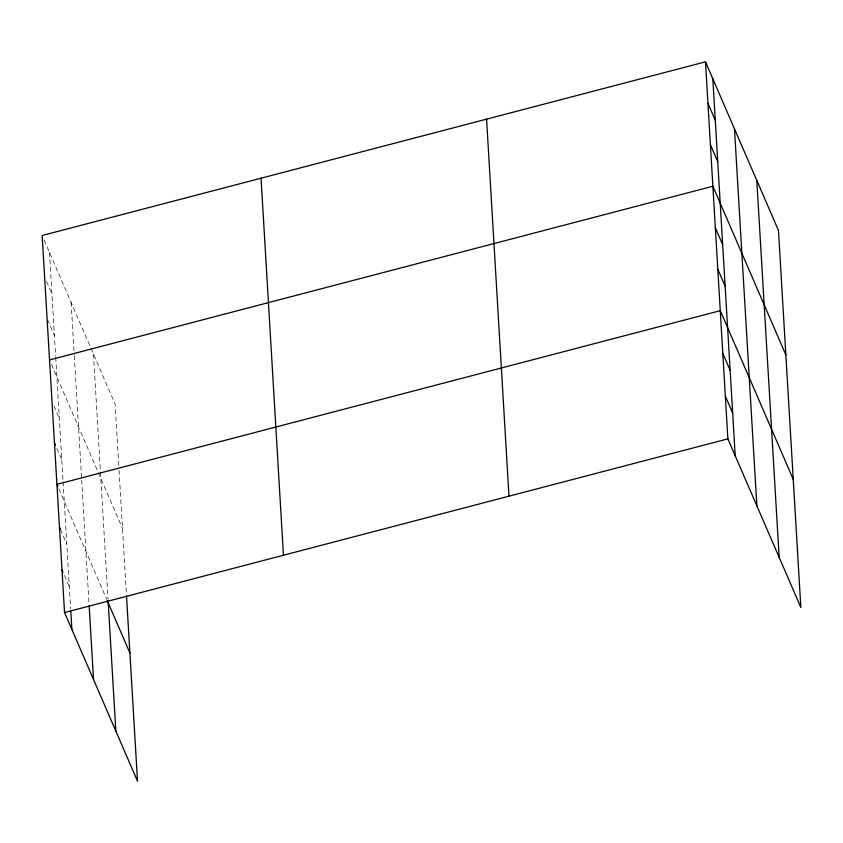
<?xml version="1.0" encoding="UTF-8"?>
<svg xmlns="http://www.w3.org/2000/svg" width="843" height="843" viewBox="0 0 843 843"><rect width="100%" height="100%" fill="white"/><g stroke="black" fill="none" stroke-linecap="round" stroke-linejoin="round"><path stroke-width="0.63" stroke-dasharray="4.21 3.16" d="M44.099 240.023L115.122 404.134L118.968 468.94M46.565 281.499L51.939 293.922M47.566 319.592L54.405 335.398M51.497 364.45L122.509 528.55M53.963 405.926L59.337 418.339M56.913 448.518L61.792 459.814M58.884 488.866L106.682 599.32M60.443 529.341L66.797 544.02M64.447 575.453L69.337 586.749M119.042 470.236L126.439 594.652M93.457 354.081L100.391 470.721M100.465 472.017L108.009 599.025M71.139 302.511L74.216 354.345M74.3 355.641L81.613 478.771M81.687 480.067L89.073 604.431M49.484 252.447L55.638 356.136M55.712 357.432L63.025 480.552M63.109 481.848L70.643 608.762"/><path stroke-width="1.26" d="M705.486 61.834L727.878 438.866L800.85 607.487L778.458 230.455L705.486 61.834L42.15 235.513L64.542 612.545L137.514 781.166L126.513 595.948M49.537 359.929L712.872 186.25L785.845 354.882M64.542 612.545L727.878 438.866M707.951 103.31L715.275 120.243M710.417 144.785L717.741 161.719M715.338 227.726L722.672 244.67M717.804 269.202L725.128 286.135M793.231 479.298L720.27 310.677L56.934 484.346L57.904 486.611M722.799 353.407L730.133 370.34M725.338 396.136L732.672 413.07M54.468 442.881L55.448 445.136M107.198 600.522L129.896 652.977M59.463 527.075L60.443 529.341M62.003 569.815L62.983 572.07M756.793 180.402L779.185 557.434M734.474 128.831L756.866 505.863M712.82 78.778L735.212 455.8M486.58 119.148L508.982 496.179M261.045 178.2L283.448 555.231M108.083 600.321L115.849 731.113M89.147 605.727L93.531 679.532M70.801 611.354L71.876 629.479"/></g></svg>
